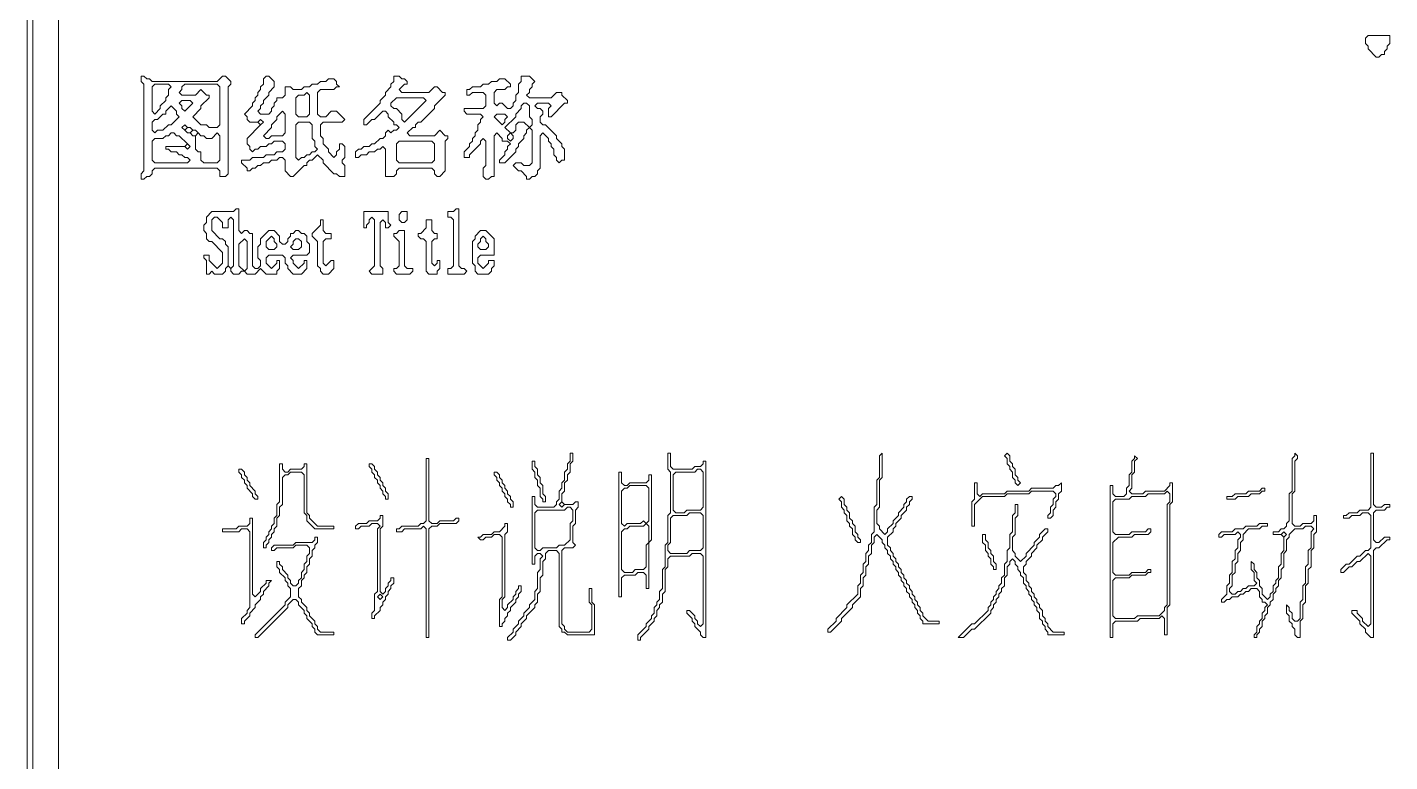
# Model space of a CAD drawing. Header units: millimetres. Extents: x 24 to 865, y 18 to 612.
# Drawn here: x 774.98 to 818.94, y 151.09 to 174.81 of the extents above; entities that cross this region are included whole.
import ezdxf

# ---------------------------------------------------------------- set-up
doc = ezdxf.new("R2010")
doc.units = ezdxf.units.MM
for name, color, linetype, lineweight in [('TRACE_CURVE', 6, 'Continuous', 0), ('TRACE_STRAIGHT', 5, 'Continuous', 0), ('TRACE_TEXT_SYMBOL', 6, 'Continuous', 0)]:
    doc.layers.add(name, color=color, linetype=linetype, lineweight=lineweight)

msp = doc.modelspace()

# ---------------------------------------------------------------- linework, layer by layer
at = {"layer": 'TRACE_CURVE', "color": 6}
msp.add_lwpolyline([(774.98, 600.7), (774.98, 28.726), (775.156, 28.726), (775.156, 600.7)], close=True, dxfattribs=at)
at = {"layer": 'TRACE_STRAIGHT', "color": 5}
msp.add_line((775.986, 601.456), (775.986, 27.883), dxfattribs=at)
at = {"layer": 'TRACE_TEXT_SYMBOL', "color": 6}
for points in [[(818.244, 174.544), (818.157, 174.456), (818.157, 174.281), (818.244, 174.193), (818.244, 174.106), (818.507, 173.843), (818.594, 173.843), (818.682, 173.931), (818.77, 173.931), (818.77, 174.018), (818.857, 174.106), (818.857, 174.193), (818.945, 174.281), (818.945, 174.544)], [(778.659, 173.23), (778.659, 173.055), (778.746, 172.967), (778.746, 170.165), (778.659, 170.077), (778.659, 169.902), (778.746, 169.902), (778.834, 169.989), (778.921, 169.989), (779.009, 170.077), (779.009, 170.165), (779.097, 170.252), (781.111, 170.252), (781.198, 170.165), (781.198, 169.989), (781.374, 169.989), (781.461, 170.077), (781.461, 172.88), (781.549, 172.967), (781.549, 173.055), (781.374, 173.23), (781.286, 173.23), (781.111, 173.055), (779.009, 173.055), (778.921, 173.142), (778.834, 173.142), (778.746, 173.23)], [(779.009, 172.88), (779.097, 172.967), (779.535, 172.967), (779.622, 172.88), (779.535, 172.792), (779.535, 172.617), (779.447, 172.529), (779.447, 172.442), (779.272, 172.267), (779.272, 172.179), (779.097, 172.004), (779.009, 172.091)], [(779.972, 172.88), (780.06, 172.967), (781.111, 172.967), (781.198, 172.88), (781.198, 171.653), (781.111, 171.566), (780.848, 171.566), (780.761, 171.653), (780.585, 171.653), (780.323, 171.916), (780.585, 172.179), (780.585, 172.267), (780.848, 172.529), (780.848, 172.617), (780.761, 172.617), (780.585, 172.792), (780.41, 172.617), (779.972, 172.617), (779.885, 172.704), (779.972, 172.792)], [(779.885, 172.354), (779.972, 172.442), (780.235, 172.442), (780.323, 172.354), (780.06, 172.091), (779.972, 172.179), (779.972, 172.267)], [(783.913, 172.617), (784.001, 172.704), (784.089, 172.617), (784.089, 172.004), (784.001, 171.916), (783.738, 171.916), (783.651, 172.004), (783.651, 172.529), (783.738, 172.617)], [(786.891, 172.529), (787.767, 172.529), (787.854, 172.442), (787.154, 171.741), (787.066, 171.829), (787.066, 172.004), (786.891, 172.179), (786.804, 172.179), (786.716, 172.267), (786.716, 172.354)], [(790.92, 172.267), (791.007, 172.354), (791.095, 172.354), (791.182, 172.267), (791.182, 171.916), (791.27, 171.829), (791.27, 171.653), (791.182, 171.566), (791.007, 171.741), (790.832, 171.741), (790.745, 171.653), (790.745, 171.478), (790.657, 171.391), (790.569, 171.391), (790.394, 171.566), (790.745, 171.916), (790.745, 172.004), (790.92, 172.179)], [(779.622, 172.267), (779.797, 172.091), (779.797, 172.004), (779.885, 171.916), (779.622, 171.653), (779.535, 171.653), (779.359, 171.478), (779.184, 171.478), (779.097, 171.391), (779.009, 171.478), (779.009, 171.741), (779.097, 171.829), (779.184, 171.829), (779.359, 172.004), (779.447, 172.004), (779.447, 172.091)], [(783.213, 172.091), (783.3, 172.004), (783.3, 171.391), (783.213, 171.303), (782.862, 171.303), (782.775, 171.216), (782.687, 171.216), (782.6, 171.303), (782.862, 171.566), (782.862, 171.653), (783.038, 171.829), (783.038, 171.916)], [(790.044, 171.916), (790.131, 172.004), (790.394, 172.004), (790.482, 171.916), (790.394, 171.829), (790.394, 171.741), (790.307, 171.653)], [(779.972, 171.566), (780.06, 171.653), (780.148, 171.566), (780.06, 171.478)], [(780.06, 171.478), (780.148, 171.566), (780.235, 171.566), (780.323, 171.478), (780.235, 171.391), (780.148, 171.391)], [(780.235, 171.391), (780.323, 171.478), (780.41, 171.478), (780.498, 171.391), (780.41, 171.303), (780.323, 171.303)], [(782.425, 171.741), (782.512, 171.829), (782.6, 171.741), (782.512, 171.653)], [(783.651, 171.653), (783.738, 171.741), (784.089, 171.741), (784.176, 171.653), (784.176, 171.216), (784.264, 171.128), (784.264, 170.953), (784.351, 170.865), (784.264, 170.778), (784.176, 170.778), (784.089, 170.69), (784.001, 170.69), (783.913, 170.603), (783.826, 170.603), (783.738, 170.515), (783.651, 170.603)], [(779.535, 171.303), (779.622, 171.391), (779.71, 171.391), (779.797, 171.303), (779.885, 171.303), (780.148, 171.04), (780.06, 170.953), (779.447, 170.953), (779.447, 170.865), (779.535, 170.865), (779.622, 170.778), (779.797, 170.778), (779.885, 170.69), (779.972, 170.69), (780.06, 170.603), (780.148, 170.603), (780.235, 170.515), (780.148, 170.427), (779.097, 170.427), (779.009, 170.515), (779.009, 171.128), (779.097, 171.216), (779.359, 171.216), (779.447, 171.303)], [(780.06, 170.953), (780.148, 171.04), (780.235, 170.953), (780.148, 170.865)], [(780.41, 171.303), (780.498, 171.391), (780.585, 171.303), (780.673, 171.303), (780.761, 171.216), (780.936, 171.216), (781.111, 171.391), (781.198, 171.303), (781.198, 170.515), (781.111, 170.427), (780.673, 170.427), (780.585, 170.515), (780.585, 170.778), (780.498, 170.778), (780.41, 170.865)], [(786.891, 171.04), (786.979, 171.128), (788.03, 171.128), (788.117, 171.04), (788.117, 170.515), (788.03, 170.427), (786.979, 170.427), (786.891, 170.515)], [(790.482, 171.303), (790.569, 171.391), (790.657, 171.303), (790.657, 171.216), (790.569, 171.128), (790.482, 171.216)], [(785.84, 168.851), (785.84, 168.326), (785.928, 168.326), (785.928, 168.413), (786.015, 168.501), (786.015, 168.588), (786.103, 168.676), (786.19, 168.588), (786.19, 167.099), (786.015, 166.924), (786.103, 166.837), (786.453, 166.837), (786.453, 167.012), (786.366, 167.099), (786.366, 168.501), (786.453, 168.588), (786.541, 168.501), (786.541, 168.326), (786.628, 168.326), (786.716, 168.413), (786.628, 168.501), (786.628, 168.851)], [(787.066, 168.851), (786.979, 168.763), (786.979, 168.588), (787.066, 168.501), (787.154, 168.501), (787.241, 168.588), (787.241, 168.851)], [(788.818, 168.939), (788.73, 168.851), (788.555, 168.851), (788.555, 168.676), (788.643, 168.676), (788.73, 168.588), (788.73, 167.099), (788.643, 167.012), (788.555, 167.012), (788.555, 166.837), (789.081, 166.837), (789.168, 166.924), (789.081, 167.012), (788.993, 167.012), (788.905, 167.099), (788.905, 168.939)], [(780.936, 168.588), (781.023, 168.676), (781.111, 168.676), (781.286, 168.501), (781.286, 168.326), (781.461, 168.326), (781.461, 168.588), (781.549, 168.676), (781.636, 168.588), (781.636, 167.099), (781.549, 167.012), (781.461, 167.099), (781.461, 167.712), (781.374, 167.8), (781.374, 167.888), (781.286, 167.975), (781.198, 167.975), (780.936, 168.238)], [(784.439, 168.588), (784.439, 168.413), (784.176, 168.15), (784.176, 168.063), (784.351, 167.888), (784.351, 167.099), (784.439, 167.012), (784.439, 166.924), (784.526, 166.837), (784.702, 166.837), (784.877, 167.012), (784.877, 167.275), (784.789, 167.275), (784.614, 167.099), (784.526, 167.187), (784.526, 167.888), (784.614, 167.975), (784.789, 167.975), (784.789, 168.15), (784.614, 168.15), (784.526, 168.238), (784.526, 168.588)], [(787.854, 168.588), (787.854, 168.326), (787.679, 168.15), (787.592, 168.15), (787.592, 168.063), (787.679, 167.975), (787.767, 167.975), (787.854, 167.888), (787.854, 166.924), (787.942, 166.837), (788.205, 166.837), (788.205, 166.924), (788.292, 167.012), (788.292, 167.275), (788.205, 167.275), (788.205, 167.187), (788.117, 167.099), (788.03, 167.187), (788.03, 167.888), (788.117, 167.975), (788.205, 167.975), (788.205, 168.15), (788.117, 168.15), (788.03, 168.238), (788.03, 168.588)], [(781.987, 167.975), (782.074, 167.888), (782.074, 167.012), (781.987, 166.924), (781.812, 167.099), (781.812, 167.8)], [(782.862, 168.063), (782.95, 167.975), (782.95, 167.888), (783.038, 167.8), (783.038, 167.712), (782.95, 167.625), (782.775, 167.625), (782.687, 167.712), (782.687, 167.888)], [(783.563, 167.888), (783.651, 167.975), (783.738, 167.975), (783.826, 167.888), (783.826, 167.712), (783.738, 167.625), (783.563, 167.625), (783.476, 167.712), (783.563, 167.8)], [(786.979, 168.238), (786.891, 168.15), (786.804, 168.15), (786.804, 168.063), (786.979, 167.888), (786.979, 167.099), (786.891, 167.012), (786.804, 167.012), (786.804, 166.924), (786.891, 166.837), (787.329, 166.837), (787.417, 166.924), (787.417, 167.012), (787.241, 167.012), (787.154, 167.099), (787.154, 168.238)], [(789.606, 168.238), (789.431, 168.063), (789.431, 167.975), (789.343, 167.888), (789.343, 167.187), (789.431, 167.099), (789.431, 166.924), (789.518, 166.837), (789.869, 166.837), (789.956, 166.924), (789.956, 167.012), (790.044, 167.099), (790.044, 167.275), (789.869, 167.275), (789.869, 167.187), (789.694, 167.012), (789.518, 167.187), (789.518, 167.362), (789.606, 167.45), (790.044, 167.45), (790.044, 167.975), (789.781, 168.238)], [(789.606, 167.975), (789.694, 168.063), (789.781, 167.975), (789.781, 167.888), (789.869, 167.8), (789.869, 167.712), (789.781, 167.625), (789.606, 167.625), (789.518, 167.712), (789.518, 167.8), (789.606, 167.888)], [(806.596, 161.057), (806.509, 160.969), (806.596, 160.881), (806.596, 160.706), (806.684, 160.619), (806.684, 160.531), (806.771, 160.443), (806.771, 160.268), (806.859, 160.181), (806.859, 160.093), (806.947, 160.006), (807.034, 160.093), (806.947, 160.181), (806.947, 160.268), (806.859, 160.356), (806.859, 160.531), (806.771, 160.619), (806.771, 160.706), (806.684, 160.794), (806.684, 160.969)], [(810.712, 160.969), (810.712, 160.881), (810.625, 160.794), (810.625, 160.443), (810.537, 160.356), (810.537, 160.006), (810.45, 159.918), (810.45, 159.743), (810.362, 159.655), (810.099, 159.655), (810.012, 159.743), (810.012, 160.006), (809.924, 160.006), (809.924, 155.101), (810.012, 155.101), (810.012, 155.539), (810.099, 155.627), (810.8, 155.627), (810.888, 155.714), (811.501, 155.714), (811.588, 155.802), (811.676, 155.714), (811.676, 155.189), (811.763, 155.189), (811.763, 156.065), (811.851, 156.152), (811.851, 159.393), (811.938, 159.48), (811.938, 160.093), (811.851, 160.093), (811.851, 160.006), (811.676, 159.83), (811.063, 159.83), (810.975, 159.743), (810.625, 159.743), (810.537, 159.83), (810.625, 159.918), (810.625, 160.356), (810.712, 160.443), (810.712, 160.794), (810.8, 160.881)], [(781.812, 160.531), (781.812, 160.443), (781.899, 160.356), (781.899, 160.268), (781.987, 160.181), (781.987, 160.093), (782.074, 160.006), (782.074, 159.918), (782.249, 159.743), (782.249, 159.655), (782.337, 159.568), (782.425, 159.568), (782.425, 159.655), (782.337, 159.743), (782.337, 159.83), (782.162, 160.006), (782.162, 160.093), (782.074, 160.181), (782.074, 160.268), (781.987, 160.356), (781.987, 160.443), (781.899, 160.531)], [(783.125, 160.706), (783.125, 159.48), (783.038, 159.393), (783.038, 159.042), (782.95, 158.955), (782.95, 158.779), (782.862, 158.692), (782.862, 158.604), (782.775, 158.517), (782.775, 158.429), (782.687, 158.342), (782.687, 158.254), (782.6, 158.166), (782.6, 157.991), (782.687, 157.991), (782.687, 158.079), (782.775, 158.166), (782.775, 158.254), (782.862, 158.342), (782.862, 158.429), (782.95, 158.517), (782.95, 158.604), (783.038, 158.692), (783.038, 158.955), (783.125, 159.042), (783.125, 159.305), (783.213, 159.393), (783.213, 160.268), (783.3, 160.356), (783.388, 160.356), (783.476, 160.443), (783.826, 160.443), (783.913, 160.356), (783.913, 159.13), (784.001, 159.042), (784.001, 158.867), (784.264, 158.604), (784.877, 158.604), (784.877, 158.692), (784.351, 158.692), (784.089, 158.955), (784.089, 159.042), (784.001, 159.13), (784.001, 160.706), (783.913, 160.706), (783.913, 160.619), (783.826, 160.531), (783.476, 160.531), (783.388, 160.443), (783.3, 160.443), (783.213, 160.531), (783.213, 160.706)], [(786.015, 160.706), (786.015, 160.619), (786.103, 160.531), (786.103, 160.443), (786.19, 160.356), (786.19, 160.268), (786.278, 160.181), (786.278, 160.093), (786.366, 160.006), (786.366, 159.918), (786.453, 159.83), (786.453, 159.743), (786.541, 159.655), (786.541, 159.568), (786.628, 159.568), (786.628, 159.743), (786.541, 159.83), (786.541, 159.918), (786.453, 160.006), (786.453, 160.093), (786.366, 160.181), (786.366, 160.268), (786.278, 160.356), (786.278, 160.443), (786.19, 160.531), (786.19, 160.619), (786.103, 160.706)], [(787.854, 160.881), (787.854, 158.867), (787.767, 158.779), (787.679, 158.779), (787.592, 158.692), (787.066, 158.692), (786.979, 158.604), (786.891, 158.604), (786.891, 158.517), (787.066, 158.517), (787.154, 158.604), (787.679, 158.604), (787.767, 158.692), (787.854, 158.604), (787.854, 155.101), (787.942, 155.101), (787.942, 158.604), (788.03, 158.692), (788.205, 158.692), (788.292, 158.779), (788.818, 158.779), (788.905, 158.867), (788.905, 158.955), (788.818, 158.955), (788.73, 158.867), (788.292, 158.867), (788.205, 158.779), (788.03, 158.779), (787.942, 158.867), (787.942, 160.881)], [(791.27, 160.794), (791.27, 160.531), (791.358, 160.443), (791.358, 160.268), (791.445, 160.181), (791.445, 160.006), (791.533, 159.918), (791.533, 159.655), (791.62, 159.568), (791.62, 159.48), (791.708, 159.48), (791.708, 159.655), (791.62, 159.743), (791.62, 160.006), (791.533, 160.093), (791.533, 160.268), (791.445, 160.356), (791.445, 160.531), (791.358, 160.619), (791.358, 160.794)], [(796.525, 160.443), (796.612, 160.531), (796.7, 160.531), (796.787, 160.443), (796.787, 159.305), (796.7, 159.217), (796.262, 159.217), (796.174, 159.13), (795.912, 159.13), (795.824, 159.217), (795.824, 160.356), (795.912, 160.443)], [(790.044, 160.443), (790.044, 160.356), (790.131, 160.268), (790.131, 160.181), (790.219, 160.093), (790.219, 160.006), (790.307, 159.918), (790.307, 159.83), (790.394, 159.743), (790.394, 159.655), (790.482, 159.568), (790.482, 159.48), (790.569, 159.393), (790.569, 159.305), (790.657, 159.305), (790.657, 159.48), (790.569, 159.568), (790.569, 159.655), (790.482, 159.743), (790.482, 159.83), (790.394, 159.918), (790.394, 160.006), (790.307, 160.093), (790.307, 160.181), (790.219, 160.268), (790.219, 160.356), (790.131, 160.443)], [(794.073, 160.443), (794.073, 156.415), (794.16, 156.415), (794.16, 157.028), (794.248, 157.115), (794.598, 157.115), (794.686, 157.203), (794.861, 157.203), (794.948, 157.115), (794.948, 156.678), (795.036, 156.678), (795.036, 158.166), (795.123, 158.254), (795.123, 160.356), (795.036, 160.356), (795.036, 160.181), (794.948, 160.093), (794.423, 160.093), (794.335, 160.006), (794.248, 160.006), (794.16, 160.093), (794.16, 160.443)], [(805.545, 160.093), (805.545, 159.568), (805.458, 159.48), (805.458, 158.692), (805.545, 158.692), (805.545, 159.393), (805.808, 159.655), (806.509, 159.655), (806.596, 159.743), (807.297, 159.743), (807.384, 159.83), (808.085, 159.83), (808.173, 159.743), (808.173, 159.655), (808.085, 159.568), (808.085, 159.393), (807.997, 159.305), (807.997, 159.13), (807.91, 159.042), (807.91, 158.955), (807.997, 158.955), (808.085, 159.042), (808.085, 159.217), (808.173, 159.305), (808.173, 159.48), (808.26, 159.568), (808.26, 159.743), (808.348, 159.83), (808.348, 160.093), (808.26, 160.006), (808.173, 160.006), (808.085, 159.918), (807.384, 159.918), (807.297, 159.83), (806.596, 159.83), (806.509, 159.743), (805.808, 159.743), (805.72, 159.655), (805.633, 159.743), (805.633, 160.093)], [(794.335, 159.918), (794.423, 160.006), (794.948, 160.006), (795.036, 159.918), (795.036, 158.867), (794.948, 158.779), (794.861, 158.867), (794.773, 158.779), (794.335, 158.779), (794.248, 158.692), (794.16, 158.779), (794.16, 159.83), (794.248, 159.918)], [(801.254, 159.655), (801.166, 159.568), (801.254, 159.48), (801.254, 159.305), (801.342, 159.217), (801.342, 159.13), (801.429, 159.042), (801.429, 158.867), (801.517, 158.779), (801.517, 158.692), (801.604, 158.604), (801.604, 158.429), (801.692, 158.342), (801.692, 158.254), (801.779, 158.166), (801.867, 158.166), (801.867, 158.254), (801.779, 158.342), (801.779, 158.429), (801.692, 158.517), (801.692, 158.692), (801.604, 158.779), (801.604, 158.867), (801.517, 158.955), (801.517, 159.13), (801.429, 159.217), (801.429, 159.305), (801.342, 159.393), (801.342, 159.568)], [(811.676, 159.743), (811.763, 159.83), (811.851, 159.743), (811.851, 159.48), (811.763, 159.393), (811.763, 156.152), (811.676, 156.065), (811.676, 155.977), (811.501, 155.802), (810.8, 155.802), (810.712, 155.714), (810.099, 155.714), (810.012, 155.802), (810.012, 156.94), (810.099, 157.028), (810.537, 157.028), (810.625, 157.115), (811.063, 157.115), (811.15, 157.203), (811.238, 157.203), (811.238, 157.291), (811.15, 157.291), (811.063, 157.203), (810.625, 157.203), (810.537, 157.115), (810.099, 157.115), (810.012, 157.203), (810.012, 158.166), (810.187, 158.342), (810.625, 158.342), (810.712, 158.429), (811.15, 158.429), (811.238, 158.517), (811.238, 158.604), (811.15, 158.604), (811.063, 158.517), (810.625, 158.517), (810.537, 158.429), (810.099, 158.429), (810.012, 158.517), (810.012, 159.48), (810.099, 159.568), (810.537, 159.568), (810.625, 159.655), (811.063, 159.655), (811.15, 159.743)], [(814.829, 159.918), (814.741, 159.83), (814.391, 159.83), (814.303, 159.743), (813.953, 159.743), (813.865, 159.655), (813.69, 159.655), (813.69, 159.568), (813.953, 159.568), (814.04, 159.655), (814.391, 159.655), (814.478, 159.743), (814.741, 159.743), (814.829, 159.83), (814.916, 159.83), (814.916, 159.918)], [(792.321, 159.217), (792.409, 159.305), (792.496, 159.305), (792.584, 159.217), (792.584, 158.867), (792.496, 158.779), (792.496, 158.254), (792.321, 158.079), (792.146, 158.079), (792.058, 157.991), (791.62, 157.991), (791.533, 157.904), (791.445, 157.904), (791.358, 157.991), (791.358, 159.13), (791.445, 159.217)], [(792.146, 159.393), (792.233, 159.48), (792.321, 159.393), (792.233, 159.305)], [(782.162, 158.955), (782.162, 158.779), (782.074, 158.692), (781.812, 158.692), (781.724, 158.604), (781.286, 158.604), (781.286, 158.517), (781.812, 158.517), (781.899, 158.604), (782.074, 158.604), (782.162, 158.517), (782.162, 156.065), (782.074, 155.977), (782.074, 155.889), (781.899, 155.714), (781.899, 155.539), (781.987, 155.539), (781.987, 155.627), (782.162, 155.802), (782.162, 155.889), (782.337, 156.065), (782.337, 156.152), (782.512, 156.327), (782.512, 156.415), (782.6, 156.502), (782.6, 156.59), (782.775, 156.765), (782.775, 156.853), (782.862, 156.94), (782.687, 156.94), (782.687, 156.853), (782.512, 156.678), (782.512, 156.59), (782.337, 156.415), (782.249, 156.502), (782.249, 158.955)], [(786.366, 159.042), (786.366, 158.955), (786.278, 158.867), (786.015, 158.867), (785.928, 158.779), (785.665, 158.779), (785.577, 158.692), (785.577, 158.604), (785.665, 158.604), (785.753, 158.692), (786.015, 158.692), (786.103, 158.779), (786.278, 158.779), (786.366, 158.692), (786.278, 158.604), (786.278, 156.59), (786.19, 156.502), (786.19, 155.977), (786.103, 155.889), (786.103, 155.714), (786.19, 155.714), (786.19, 155.802), (786.366, 155.977), (786.366, 156.065), (786.453, 156.152), (786.453, 156.24), (786.541, 156.327), (786.541, 156.415), (786.628, 156.502), (786.628, 156.59), (786.716, 156.678), (786.716, 156.765), (786.804, 156.853), (786.804, 157.028), (786.716, 157.028), (786.716, 156.94), (786.628, 156.853), (786.628, 156.765), (786.541, 156.678), (786.541, 156.59), (786.453, 156.502), (786.366, 156.59), (786.366, 158.604), (786.453, 158.692), (786.453, 159.042)], [(790.394, 158.779), (790.394, 158.692), (790.219, 158.517), (790.044, 158.517), (789.956, 158.429), (789.694, 158.429), (789.606, 158.342), (789.518, 158.342), (789.606, 158.254), (789.694, 158.254), (789.781, 158.342), (789.956, 158.342), (790.044, 158.429), (790.219, 158.429), (790.307, 158.342), (790.307, 156.415), (790.219, 156.327), (790.219, 155.451), (790.307, 155.451), (790.307, 155.539), (790.394, 155.627), (790.394, 155.714), (790.482, 155.802), (790.482, 155.889), (790.569, 155.977), (790.569, 156.065), (790.745, 156.24), (790.745, 156.327), (790.832, 156.415), (790.832, 156.502), (790.92, 156.59), (790.92, 156.765), (790.832, 156.765), (790.832, 156.678), (790.745, 156.59), (790.745, 156.502), (790.657, 156.415), (790.657, 156.327), (790.482, 156.152), (790.482, 156.065), (790.394, 155.977), (790.307, 156.065), (790.307, 156.327), (790.394, 156.415), (790.394, 158.429), (790.482, 158.517), (790.482, 158.779)], [(794.861, 158.692), (794.948, 158.779), (795.036, 158.692), (795.036, 158.166), (794.948, 158.079), (794.948, 157.378), (794.861, 157.291), (794.598, 157.291), (794.51, 157.203), (794.248, 157.203), (794.16, 157.291), (794.16, 158.517), (794.248, 158.604), (794.335, 158.604), (794.423, 158.692)], [(796.262, 159.042), (796.35, 159.13), (796.7, 159.13), (796.787, 159.042), (796.787, 157.991), (796.7, 157.904), (796.35, 157.904), (796.262, 157.816), (795.736, 157.816), (795.649, 157.904), (795.649, 158.079), (795.736, 158.166), (795.736, 158.955), (795.824, 159.042)], [(805.808, 158.429), (805.808, 158.166), (805.896, 158.079), (805.896, 157.904), (805.983, 157.816), (805.983, 157.729), (806.071, 157.641), (806.071, 157.466), (806.158, 157.378), (806.158, 157.291), (806.246, 157.291), (806.246, 157.466), (806.158, 157.553), (806.158, 157.729), (806.071, 157.816), (806.071, 157.904), (805.983, 157.991), (805.983, 158.166), (805.896, 158.254), (805.896, 158.429)], [(815.442, 158.429), (815.529, 158.517), (815.617, 158.429), (815.529, 158.342)], [(786.278, 156.415), (786.366, 156.502), (786.453, 156.415), (786.366, 156.327)]]:
    msp.add_lwpolyline(points, close=True, dxfattribs=at)
for points in [[(782.687, 173.23), (782.6, 173.142), (782.6, 172.967), (782.512, 172.88), (782.512, 172.792), (782.425, 172.704), (782.425, 172.617), (782.337, 172.529), (782.337, 172.442), (782.249, 172.354), (782.249, 172.267), (781.987, 172.004), (782.074, 171.916), (782.074, 171.829), (782.162, 171.741), (782.425, 171.741), (782.512, 171.653), (782.074, 171.216), (782.074, 171.04), (782.162, 170.953), (782.162, 170.865), (782.249, 170.778), (782.337, 170.865), (782.425, 170.865), (782.512, 170.953), (782.687, 170.953), (782.775, 171.04), (782.862, 171.04), (782.95, 171.128), (783.213, 171.128), (783.3, 171.04), (783.3, 170.865), (783.213, 170.778), (783.038, 170.778), (782.95, 170.69), (782.687, 170.69), (782.6, 170.603), (782.249, 170.603), (782.162, 170.515), (781.899, 170.515), (781.899, 170.427), (782.074, 170.252), (782.074, 170.165), (782.162, 170.165), (782.249, 170.252), (782.337, 170.252), (782.425, 170.34), (782.512, 170.34), (782.6, 170.427), (782.775, 170.427), (782.862, 170.515), (783.038, 170.515), (783.125, 170.603), (783.213, 170.603), (783.3, 170.515), (783.3, 170.165), (783.476, 169.989), (783.563, 169.989), (783.913, 170.34), (784.001, 170.34), (784.001, 170.427), (784.089, 170.515), (784.176, 170.515), (784.351, 170.69)], [(782.512, 172.267), (782.6, 172.354), (782.6, 172.442), (782.775, 172.617), (782.775, 172.704), (782.95, 172.88), (782.95, 173.055), (782.775, 173.23), (782.687, 173.23)], [(786.804, 173.23), (786.804, 173.055), (786.716, 172.967), (786.716, 172.88), (786.541, 172.704), (786.541, 172.617), (786.366, 172.442), (786.366, 172.354), (785.84, 171.829), (785.84, 171.653), (785.928, 171.653), (786.103, 171.829), (786.19, 171.829), (786.453, 172.091), (786.541, 172.091), (786.628, 172.004), (786.628, 171.916), (786.804, 171.741), (786.804, 171.653), (786.891, 171.653), (786.979, 171.566), (786.891, 171.478), (786.804, 171.478), (786.716, 171.391), (786.628, 171.478), (786.541, 171.391), (786.541, 171.303), (786.453, 171.216), (786.366, 171.216), (786.19, 171.04), (786.103, 171.04), (786.015, 170.953), (785.84, 170.953), (785.753, 170.865), (785.665, 170.865), (785.577, 170.778), (785.577, 170.603), (785.665, 170.603), (785.753, 170.69), (785.928, 170.69), (786.015, 170.778), (786.19, 170.778), (786.278, 170.865), (786.366, 170.865), (786.453, 170.953), (786.541, 170.865), (786.541, 169.989), (786.804, 169.989), (786.891, 170.077), (786.891, 170.165), (786.979, 170.252), (788.03, 170.252), (788.117, 170.165), (788.117, 170.077), (788.205, 169.989), (788.292, 169.989), (788.467, 170.165), (788.467, 171.128), (788.555, 171.216), (788.555, 171.303), (788.467, 171.303), (788.292, 171.478), (788.117, 171.303), (787.329, 171.303)], [(787.329, 171.303), (787.241, 171.391), (787.417, 171.566), (787.504, 171.566), (787.504, 171.653), (787.592, 171.741), (787.679, 171.741), (788.117, 172.179), (788.117, 172.267), (788.467, 172.617), (788.467, 172.704), (788.38, 172.704), (788.205, 172.88), (788.117, 172.88), (787.942, 172.704), (787.066, 172.704), (786.979, 172.792), (787.154, 172.967), (787.241, 172.967), (787.241, 173.055), (787.154, 173.142), (787.066, 173.142), (786.979, 173.23), (786.804, 173.23)], [(790.92, 173.23), (790.92, 173.055), (790.832, 172.967), (790.832, 172.704), (790.745, 172.617), (790.745, 172.442), (790.657, 172.354), (790.657, 172.267), (790.569, 172.179), (790.482, 172.179), (790.307, 172.354), (790.219, 172.354), (790.131, 172.267), (790.044, 172.354), (790.044, 172.704), (790.131, 172.792), (790.394, 172.792), (790.482, 172.88), (790.569, 172.88), (790.569, 172.967), (790.394, 173.142), (790.219, 173.142), (790.131, 173.055), (789.956, 173.055), (789.869, 172.967), (789.694, 172.967), (789.606, 172.88), (789.343, 172.88), (789.256, 172.792), (789.168, 172.792), (789.168, 172.617), (789.256, 172.617), (789.343, 172.704), (789.694, 172.704), (789.781, 172.617), (789.781, 172.267), (789.694, 172.179), (789.081, 172.179), (789.081, 172.091), (789.168, 172.004), (789.606, 172.004), (789.694, 171.916), (789.606, 171.829), (789.606, 171.741), (789.518, 171.653), (789.518, 171.478), (789.431, 171.391), (789.431, 171.303), (789.343, 171.216), (789.343, 171.128), (789.256, 171.04), (789.256, 170.953), (789.081, 170.778), (789.081, 170.603), (789.256, 170.603), (789.256, 170.69), (789.606, 171.04), (789.606, 171.128), (789.694, 171.216), (789.781, 171.128), (789.781, 170.34), (789.694, 170.252), (789.694, 169.989), (789.781, 169.902)], [(791.533, 171.741), (791.533, 171.916), (791.62, 172.004), (791.62, 172.091), (791.533, 172.179), (791.445, 172.179), (791.358, 172.267), (791.445, 172.354), (791.795, 172.354), (791.883, 172.267), (791.795, 172.179), (791.795, 171.916), (791.883, 171.916), (792.321, 172.354), (792.409, 172.354), (792.409, 172.442), (792.233, 172.617), (792.233, 172.704), (792.058, 172.704), (791.883, 172.529), (791.182, 172.529), (791.095, 172.617), (791.182, 172.704), (791.182, 172.792), (791.27, 172.88), (791.27, 172.967), (791.358, 173.055), (791.182, 173.23), (790.92, 173.23)], [(784.351, 170.69), (784.526, 170.515), (784.526, 170.427), (784.877, 170.077), (784.964, 170.077), (785.052, 169.989), (785.227, 169.989), (785.227, 170.34), (785.14, 170.427), (785.14, 170.515), (785.227, 170.603), (785.227, 170.953), (785.14, 171.04), (785.052, 171.04), (785.052, 170.865), (784.964, 170.778), (784.964, 170.69), (784.877, 170.603), (784.702, 170.778), (784.702, 170.865), (784.526, 171.04), (784.526, 171.216), (784.439, 171.303), (784.439, 171.653), (784.526, 171.741), (785.14, 171.741), (785.227, 171.829), (784.964, 172.091), (784.789, 172.091), (784.614, 171.916), (784.439, 171.916), (784.351, 172.004), (784.351, 172.704), (784.439, 172.792), (784.877, 172.792), (784.964, 172.88), (785.052, 172.88), (784.964, 172.967), (784.964, 173.055), (784.877, 173.142), (784.702, 173.142), (784.614, 173.055), (784.439, 173.055), (784.351, 172.967), (784.176, 172.967), (784.089, 172.88), (783.913, 172.88), (783.826, 172.792), (783.563, 172.792), (783.476, 172.88), (783.3, 172.88), (783.3, 172.617), (783.213, 172.529), (783.038, 172.529), (783.038, 172.442), (782.95, 172.354), (782.95, 172.267), (782.862, 172.179), (782.862, 172.091), (782.775, 172.004), (782.512, 172.004), (782.425, 172.091), (782.512, 172.179), (782.512, 172.267)], [(789.781, 169.902), (789.869, 169.902), (789.956, 169.989), (790.044, 169.989), (790.044, 171.303), (790.131, 171.391), (790.307, 171.216), (790.307, 171.128), (790.482, 171.128), (790.569, 171.04), (790.482, 170.953), (790.482, 170.865), (790.394, 170.778), (790.394, 170.69), (790.219, 170.515), (790.219, 170.427), (790.394, 170.427), (790.745, 170.778), (790.745, 170.865), (790.832, 170.953), (790.832, 171.04), (791.007, 171.216), (791.007, 171.303), (791.095, 171.391), (791.095, 171.478), (791.182, 171.566), (791.27, 171.478), (791.27, 170.427), (791.182, 170.34), (791.007, 170.34), (790.92, 170.427), (790.745, 170.427), (790.657, 170.34), (790.832, 170.165), (790.92, 170.165), (791.095, 169.989), (791.095, 169.902), (791.182, 169.902), (791.27, 169.989), (791.358, 169.989), (791.445, 170.077), (791.445, 170.165), (791.533, 170.252), (791.533, 171.303), (791.62, 171.391), (791.795, 171.216), (791.795, 171.128), (791.883, 171.04), (791.883, 170.953), (791.971, 170.865), (791.971, 170.69), (792.058, 170.603), (792.058, 170.515), (792.146, 170.427), (792.233, 170.515), (792.321, 170.515), (792.321, 170.865), (792.233, 170.953), (792.233, 171.04), (792.058, 171.216), (792.058, 171.303), (791.708, 171.653), (791.62, 171.653), (791.533, 171.741)], [(781.724, 168.939), (781.636, 168.851), (780.936, 168.851), (780.761, 168.676), (780.761, 168.501), (780.673, 168.413), (780.673, 168.238), (780.761, 168.15), (780.761, 167.975), (780.848, 167.888), (780.936, 167.888), (781.286, 167.537), (781.286, 167.187), (781.111, 167.012), (780.848, 167.275), (780.848, 167.45), (780.673, 167.45), (780.673, 167.362), (780.761, 167.275), (780.761, 166.837), (780.848, 166.837), (780.936, 166.924), (781.023, 166.837), (781.286, 166.837), (781.374, 166.924), (781.374, 167.012), (781.461, 167.099), (781.549, 167.012), (781.549, 166.924), (781.636, 166.837), (781.812, 166.837), (781.899, 166.924), (781.987, 166.924), (782.074, 166.837), (782.337, 166.837), (782.512, 167.012), (782.687, 166.837), (783.038, 166.837), (783.038, 166.924), (783.125, 167.012), (783.125, 167.275), (783.038, 167.275), (783.038, 167.187), (782.862, 167.012), (782.687, 167.187), (782.687, 167.362), (782.775, 167.45), (783.213, 167.45), (783.3, 167.362), (783.3, 167.187), (783.388, 167.099), (783.388, 167.012), (783.563, 166.837), (783.826, 166.837), (784.001, 167.012), (784.001, 167.275), (783.913, 167.275), (783.913, 167.187), (783.738, 167.012), (783.563, 167.187), (783.563, 167.275), (783.476, 167.362), (783.563, 167.45), (784.001, 167.45)], [(784.001, 167.45), (784.089, 167.537), (784.089, 167.8), (784.001, 167.888), (784.001, 168.063), (783.913, 168.15), (783.826, 168.15), (783.738, 168.238), (783.651, 168.238), (783.563, 168.15), (783.476, 168.15), (783.476, 168.063), (783.388, 167.975), (783.388, 167.888), (783.3, 167.8), (783.213, 167.8), (783.125, 167.888), (783.125, 168.063), (782.95, 168.238), (782.775, 168.238), (782.512, 167.975), (782.512, 167.8), (782.425, 167.712), (782.425, 167.362), (782.512, 167.275), (782.512, 167.099), (782.425, 167.012), (782.337, 167.012), (782.249, 167.099), (782.249, 168.15), (782.162, 168.15), (782.074, 168.238), (781.987, 168.238), (781.899, 168.15), (781.812, 168.238), (781.812, 168.939), (781.724, 168.939)], [(792.496, 161.057), (792.496, 160.794), (792.409, 160.706), (792.409, 160.531), (792.321, 160.443), (792.321, 160.181), (792.233, 160.093), (792.233, 159.918), (792.146, 159.83), (792.146, 159.568), (792.058, 159.48), (792.058, 159.393), (791.971, 159.305), (791.445, 159.305), (791.358, 159.393), (791.358, 159.655), (791.27, 159.655), (791.27, 157.466), (791.358, 157.466), (791.358, 157.729), (791.445, 157.816), (791.533, 157.816), (791.62, 157.729), (791.533, 157.641), (791.533, 157.291), (791.445, 157.203), (791.445, 156.678), (791.358, 156.59), (791.358, 156.327), (791.182, 156.152), (791.182, 156.065), (791.007, 155.889), (791.007, 155.802), (790.832, 155.627), (790.832, 155.539), (790.657, 155.364), (790.657, 155.276), (790.482, 155.101), (790.482, 155.014), (790.569, 155.014), (790.745, 155.189), (790.745, 155.276), (790.92, 155.451), (790.92, 155.539), (791.095, 155.714), (791.095, 155.802), (791.358, 156.065), (791.358, 156.152), (791.445, 156.24), (791.445, 156.502), (791.533, 156.59), (791.533, 157.028), (791.62, 157.115), (791.62, 157.553), (791.708, 157.641), (791.708, 157.816), (791.795, 157.904), (792.058, 157.904), (792.146, 157.816), (792.146, 155.451), (792.233, 155.364), (792.233, 155.276), (792.321, 155.276), (792.409, 155.189)], [(792.409, 155.189), (793.284, 155.189), (793.284, 156.152), (793.197, 156.24), (793.197, 156.678), (793.109, 156.678), (793.109, 156.24), (793.197, 156.152), (793.197, 155.364), (793.109, 155.276), (792.409, 155.276), (792.321, 155.364), (792.321, 155.451), (792.233, 155.539), (792.233, 157.904), (792.321, 157.991), (792.584, 157.991), (792.671, 158.079), (792.584, 158.166), (792.584, 158.692), (792.671, 158.779), (792.671, 159.217), (792.759, 159.305), (792.759, 159.48), (792.671, 159.48), (792.584, 159.393), (792.321, 159.393), (792.233, 159.48), (792.233, 159.743), (792.321, 159.83), (792.321, 160.093), (792.409, 160.181), (792.409, 160.356), (792.496, 160.443), (792.496, 160.706), (792.584, 160.794), (792.584, 161.057), (792.496, 161.057)], [(795.649, 161.057), (795.649, 160.531), (795.736, 160.443), (795.736, 159.13), (795.649, 159.042), (795.649, 158.166), (795.561, 158.079), (795.561, 157.378), (795.474, 157.291), (795.474, 156.678), (795.386, 156.59), (795.386, 156.327), (795.299, 156.24), (795.299, 156.152), (795.211, 156.065), (795.211, 155.889), (795.123, 155.802), (795.123, 155.714), (794.948, 155.539), (794.948, 155.451), (794.686, 155.189), (794.686, 155.014), (794.773, 155.014), (794.773, 155.101), (795.036, 155.364), (795.036, 155.451), (795.211, 155.627), (795.211, 155.714), (795.299, 155.802), (795.299, 155.977), (795.386, 156.065), (795.386, 156.152), (795.474, 156.24), (795.474, 156.502), (795.561, 156.59), (795.561, 157.291), (795.649, 157.378), (795.649, 157.641), (795.736, 157.729), (796.35, 157.729), (796.437, 157.816), (796.7, 157.816), (796.787, 157.729), (796.787, 155.539), (796.7, 155.451), (796.612, 155.539), (796.612, 155.627), (796.525, 155.714), (796.525, 155.802), (796.35, 155.977), (796.262, 155.977), (796.262, 155.889), (796.437, 155.714), (796.437, 155.627), (796.525, 155.539), (796.525, 155.451), (796.7, 155.276), (796.7, 155.189), (796.787, 155.101), (796.875, 155.101), (796.875, 160.794), (796.787, 160.794), (796.787, 160.706), (796.7, 160.619)], [(796.7, 160.619), (796.525, 160.619), (796.437, 160.531), (795.824, 160.531), (795.736, 160.619), (795.736, 161.057), (795.649, 161.057)], [(802.568, 161.057), (802.48, 160.969), (802.48, 160.268), (802.392, 160.181), (802.392, 159.393), (802.305, 159.305), (802.305, 158.517), (802.217, 158.429), (802.217, 158.166), (802.13, 158.079), (802.13, 157.904), (802.042, 157.816), (802.042, 157.553), (801.955, 157.466), (801.955, 157.203), (801.867, 157.115), (801.867, 156.853), (801.779, 156.765), (801.779, 156.502), (801.429, 156.152), (801.429, 156.065), (801.079, 155.714), (801.079, 155.627), (800.816, 155.364), (800.816, 155.276), (800.904, 155.276), (801.254, 155.627), (801.254, 155.714), (801.604, 156.065), (801.604, 156.152), (801.867, 156.415), (801.867, 156.678), (801.955, 156.765), (801.955, 157.028), (802.042, 157.115), (802.042, 157.378), (802.13, 157.466), (802.13, 157.729), (802.217, 157.816), (802.217, 158.079), (802.305, 158.166), (802.305, 158.342), (802.392, 158.429), (802.568, 158.254), (802.568, 158.166), (802.655, 158.079), (802.655, 157.991), (802.743, 157.904), (802.743, 157.816), (802.83, 157.729), (802.83, 157.641), (802.918, 157.553), (802.918, 157.466), (803.005, 157.378), (803.005, 157.291), (803.093, 157.203), (803.093, 157.115), (803.181, 157.028), (803.181, 156.94), (803.268, 156.853), (803.268, 156.765), (803.356, 156.678), (803.356, 156.59), (803.443, 156.502)], [(802.918, 158.779), (802.743, 158.604), (802.743, 158.517), (802.655, 158.429), (802.48, 158.604), (802.48, 158.692), (802.392, 158.779), (802.392, 159.217), (802.48, 159.305), (802.48, 160.181), (802.568, 160.268), (802.568, 161.057)], [(815.88, 161.057), (815.88, 160.969), (815.792, 160.881), (815.792, 159.83), (815.704, 159.743), (815.704, 158.867), (815.617, 158.779), (815.617, 158.692), (815.529, 158.604), (815.442, 158.604), (815.354, 158.517), (815.179, 158.517), (815.179, 158.429), (815.442, 158.429), (815.529, 158.342), (815.529, 157.904), (815.442, 157.816), (815.442, 157.466), (815.354, 157.378), (815.354, 157.028), (815.266, 156.94), (815.266, 156.853), (815.179, 156.765), (815.179, 156.59), (815.091, 156.502), (815.091, 156.415), (815.004, 156.327), (814.829, 156.502), (814.829, 156.678), (814.741, 156.765), (814.741, 156.94), (814.653, 157.028), (814.653, 157.203), (814.566, 157.291), (814.566, 157.466), (814.478, 157.553), (814.478, 157.291), (814.566, 157.203), (814.566, 156.94), (814.653, 156.853), (814.566, 156.765), (814.391, 156.765), (814.303, 156.678), (814.216, 156.678), (814.128, 156.59), (814.04, 156.59), (813.953, 156.502), (813.865, 156.502), (813.778, 156.59), (813.778, 156.678), (813.865, 156.765), (813.865, 157.115), (813.953, 157.203), (813.953, 157.466), (814.04, 157.553), (814.04, 157.816), (814.128, 157.904), (814.128, 158.166), (814.216, 158.254), (814.216, 158.429), (814.391, 158.604), (814.741, 158.604), (814.829, 158.692), (815.004, 158.692)], [(816.493, 159.042), (816.493, 158.867), (816.405, 158.779), (816.142, 158.779), (816.055, 158.692), (815.88, 158.692), (815.792, 158.779), (815.792, 159.743), (815.88, 159.83), (815.88, 160.794), (815.967, 160.881), (815.967, 160.969), (815.88, 161.057)], [(818.332, 161.057), (818.332, 159.305), (818.244, 159.217), (817.981, 159.217), (817.894, 159.13), (817.631, 159.13), (817.543, 159.042), (817.456, 159.042), (817.456, 158.955), (817.631, 158.955), (817.719, 159.042), (817.981, 159.042), (818.069, 159.13), (818.244, 159.13), (818.332, 159.042), (818.332, 157.991), (818.244, 157.904), (818.157, 157.904), (817.981, 157.729), (817.894, 157.729), (817.631, 157.466), (817.543, 157.466), (817.368, 157.291), (817.368, 157.203), (817.456, 157.203), (817.631, 157.378), (817.719, 157.378), (817.894, 157.553), (817.981, 157.553), (818.244, 157.816), (818.332, 157.729), (818.332, 155.539), (818.244, 155.451), (818.069, 155.627), (818.069, 155.714), (817.894, 155.889), (817.894, 155.977), (817.719, 155.977), (817.719, 155.889), (817.981, 155.627), (817.981, 155.539), (818.157, 155.364), (818.157, 155.276), (818.332, 155.101), (818.419, 155.101), (818.419, 157.904), (818.507, 157.991), (818.594, 157.991), (818.857, 158.254), (818.945, 158.254), (818.945, 158.342), (818.77, 158.342), (818.594, 158.166), (818.507, 158.166), (818.419, 158.254), (818.419, 159.13), (818.507, 159.217), (818.77, 159.217), (818.857, 159.305), (818.945, 159.305), (818.945, 159.393), (818.77, 159.393), (818.682, 159.305), (818.507, 159.305)], [(818.507, 159.305), (818.419, 159.393), (818.419, 161.057), (818.332, 161.057)], [(803.443, 156.502), (803.443, 156.415), (803.531, 156.327), (803.531, 156.24), (803.619, 156.152), (803.619, 156.065), (803.706, 155.977), (803.706, 155.889), (803.794, 155.802), (803.794, 155.714), (803.881, 155.627), (803.881, 155.539), (804.407, 155.539), (804.407, 155.627), (804.056, 155.627), (803.881, 155.802), (803.881, 155.889), (803.794, 155.977), (803.794, 156.065), (803.706, 156.152), (803.706, 156.24), (803.619, 156.327), (803.619, 156.415), (803.531, 156.502), (803.531, 156.59), (803.443, 156.678), (803.443, 156.765), (803.356, 156.853), (803.356, 156.94), (803.268, 157.028), (803.268, 157.115), (803.181, 157.203), (803.181, 157.291), (803.093, 157.378), (803.093, 157.466), (803.005, 157.553), (803.005, 157.641), (802.918, 157.729), (802.918, 157.816), (802.83, 157.904), (802.83, 157.991), (802.743, 158.079), (802.743, 158.342), (802.918, 158.517), (802.918, 158.604), (803.005, 158.692), (803.005, 158.779), (803.181, 158.955), (803.181, 159.042), (803.356, 159.217), (803.356, 159.305), (803.443, 159.393), (803.443, 159.48), (803.531, 159.568), (803.531, 159.655), (803.443, 159.655), (803.356, 159.568), (803.356, 159.48), (803.268, 159.393), (803.268, 159.305), (803.093, 159.13), (803.093, 159.042), (802.918, 158.867), (802.918, 158.779)], [(806.859, 159.393), (806.859, 159.13), (806.771, 159.042), (806.771, 158.517), (806.684, 158.429), (806.684, 157.991), (806.596, 157.904), (806.596, 157.553), (806.509, 157.466), (806.509, 157.115), (806.421, 157.028), (806.421, 156.853), (806.333, 156.765), (806.333, 156.678), (806.246, 156.59), (806.246, 156.502), (806.158, 156.415), (806.158, 156.327), (806.071, 156.24), (806.071, 156.152), (805.983, 156.065), (805.983, 155.977), (805.545, 155.539), (805.458, 155.539), (805.02, 155.101), (805.195, 155.101), (805.458, 155.364), (805.545, 155.364), (806.071, 155.889), (806.071, 155.977), (806.158, 156.065), (806.158, 156.152), (806.246, 156.24), (806.246, 156.327), (806.333, 156.415), (806.333, 156.502), (806.421, 156.59), (806.421, 156.678), (806.509, 156.765), (806.509, 157.028), (806.596, 157.115), (806.596, 157.378), (806.684, 157.466), (806.684, 157.553), (806.771, 157.641), (806.859, 157.553), (806.859, 157.466), (806.947, 157.378), (806.947, 157.291), (807.034, 157.203), (807.034, 157.115), (807.122, 157.028), (807.122, 156.853), (807.209, 156.765), (807.209, 156.678), (807.297, 156.59), (807.297, 156.502), (807.384, 156.415), (807.384, 156.327), (807.472, 156.24), (807.472, 156.152), (807.56, 156.065), (807.56, 155.977), (807.647, 155.889)], [(807.647, 155.889), (807.647, 155.714), (807.735, 155.627), (807.735, 155.539), (807.822, 155.451), (807.822, 155.364), (807.91, 155.276), (807.91, 155.189), (808.435, 155.189), (808.435, 155.276), (808.085, 155.276), (807.91, 155.451), (807.91, 155.539), (807.822, 155.627), (807.822, 155.714), (807.735, 155.802), (807.735, 155.977), (807.647, 156.065), (807.647, 156.152), (807.56, 156.24), (807.56, 156.327), (807.472, 156.415), (807.472, 156.502), (807.384, 156.59), (807.384, 156.678), (807.297, 156.765), (807.297, 156.853), (807.209, 156.94), (807.209, 157.115), (807.122, 157.203), (807.122, 157.378), (807.209, 157.466), (807.209, 157.553), (807.384, 157.729), (807.384, 157.816), (807.56, 157.991), (807.56, 158.079), (807.735, 158.254), (807.735, 158.342), (807.91, 158.517), (807.91, 158.604), (807.822, 158.604), (807.647, 158.429), (807.647, 158.342), (807.472, 158.166), (807.472, 158.079), (807.209, 157.816), (807.209, 157.729), (807.034, 157.553), (806.859, 157.729), (806.859, 157.816), (806.771, 157.904), (806.771, 158.342), (806.859, 158.429), (806.859, 158.955), (806.947, 159.042), (806.947, 159.393), (806.859, 159.393)], [(815.004, 158.692), (815.004, 158.779), (814.741, 158.779), (814.653, 158.692), (814.303, 158.692), (814.216, 158.604), (813.953, 158.604), (813.865, 158.517), (813.515, 158.517), (813.427, 158.429), (813.427, 158.342), (813.515, 158.342), (813.602, 158.429), (813.953, 158.429), (814.04, 158.517), (814.128, 158.429), (814.128, 158.342), (814.04, 158.254), (814.04, 157.991), (813.953, 157.904), (813.953, 157.641), (813.865, 157.553), (813.865, 157.203), (813.778, 157.115), (813.778, 156.853), (813.69, 156.765), (813.69, 156.502), (813.515, 156.327), (813.515, 156.24), (813.602, 156.24), (813.69, 156.327), (813.778, 156.327), (813.865, 156.415), (814.04, 156.415), (814.128, 156.502), (814.216, 156.502), (814.303, 156.59), (814.391, 156.59), (814.478, 156.678), (814.653, 156.678), (814.741, 156.59), (814.741, 156.415), (814.829, 156.327), (814.829, 156.24), (814.916, 156.24), (815.004, 156.152), (814.916, 156.065), (814.916, 155.977), (814.829, 155.889), (814.829, 155.714), (814.741, 155.627), (814.741, 155.539), (814.653, 155.451), (814.653, 155.276), (814.566, 155.189), (814.566, 155.101), (814.653, 155.101), (814.653, 155.189), (814.741, 155.276), (814.741, 155.364), (814.829, 155.451), (814.829, 155.627), (814.916, 155.714), (814.916, 155.802)], [(814.916, 155.802), (815.004, 155.889), (815.004, 156.065), (815.091, 156.152), (815.091, 156.24), (815.179, 156.327), (815.179, 156.502), (815.266, 156.59), (815.266, 156.678), (815.354, 156.765), (815.354, 156.94), (815.442, 157.028), (815.442, 157.291), (815.529, 157.378), (815.529, 157.816), (815.617, 157.904), (815.617, 158.254), (815.704, 158.342), (815.704, 158.429), (815.88, 158.604), (816.142, 158.604), (816.23, 158.692), (816.405, 158.692), (816.493, 158.604), (816.405, 158.517), (816.405, 157.991), (816.317, 157.904), (816.317, 157.466), (816.23, 157.378), (816.23, 156.853), (816.142, 156.765), (816.142, 156.327), (816.055, 156.24), (816.055, 155.714), (815.967, 155.627), (815.88, 155.627), (815.792, 155.714), (815.792, 155.889), (815.704, 155.977), (815.704, 156.065), (815.617, 156.152), (815.617, 155.889), (815.704, 155.802), (815.704, 155.627), (815.792, 155.539), (815.792, 155.451), (815.88, 155.364), (815.88, 155.189), (815.967, 155.101), (816.055, 155.101), (816.055, 155.627), (816.142, 155.714), (816.142, 156.152), (816.23, 156.24), (816.23, 156.765), (816.317, 156.853), (816.317, 157.291), (816.405, 157.378), (816.405, 157.904), (816.493, 157.991), (816.493, 158.429), (816.58, 158.517), (816.58, 159.042), (816.493, 159.042)], [(784.264, 158.342), (784.264, 158.254), (784.176, 158.166), (783.651, 158.166), (783.563, 158.079), (782.95, 158.079), (782.862, 157.991), (782.862, 157.904), (782.95, 157.904), (783.038, 157.991), (783.563, 157.991), (783.651, 158.079), (784.001, 158.079), (784.089, 157.991), (784.089, 157.816), (784.001, 157.729), (784.001, 157.553), (783.913, 157.466), (783.913, 157.291), (783.826, 157.203), (783.826, 157.028), (783.738, 156.94), (783.738, 156.853), (783.651, 156.765), (783.563, 156.765), (783.476, 156.853), (783.476, 156.94), (783.388, 157.028), (783.388, 157.115), (783.213, 157.291), (783.213, 157.378), (783.125, 157.466), (783.125, 157.553), (783.038, 157.553), (783.038, 157.378), (783.125, 157.291), (783.125, 157.203), (783.3, 157.028), (783.3, 156.94), (783.388, 156.853), (783.388, 156.765), (783.476, 156.678), (783.476, 156.415), (783.3, 156.24), (783.3, 156.152), (782.337, 155.189), (782.337, 155.101), (782.425, 155.101), (783.388, 156.065), (783.388, 156.152), (783.563, 156.327), (783.651, 156.327), (783.738, 156.24), (783.738, 156.152), (783.913, 155.977), (783.913, 155.889), (784.001, 155.802), (784.001, 155.714), (784.176, 155.539), (784.176, 155.451), (784.264, 155.364), (784.264, 155.276), (784.351, 155.189), (784.877, 155.189)], [(784.877, 155.189), (784.877, 155.276), (784.439, 155.276), (784.351, 155.364), (784.351, 155.451), (784.264, 155.539), (784.264, 155.627), (784.089, 155.802), (784.089, 155.889), (784.001, 155.977), (784.001, 156.065), (783.826, 156.24), (783.826, 156.327), (783.738, 156.415), (783.738, 156.678), (783.826, 156.765), (783.826, 156.94), (783.913, 157.028), (783.913, 157.115), (784.001, 157.203), (784.001, 157.378), (784.089, 157.466), (784.089, 157.641), (784.176, 157.729), (784.176, 157.904), (784.264, 157.991), (784.264, 158.079), (784.351, 158.166), (784.351, 158.342), (784.264, 158.342)]]:
    msp.add_lwpolyline(points, dxfattribs=at)

doc.saveas('drawing.dxf')
